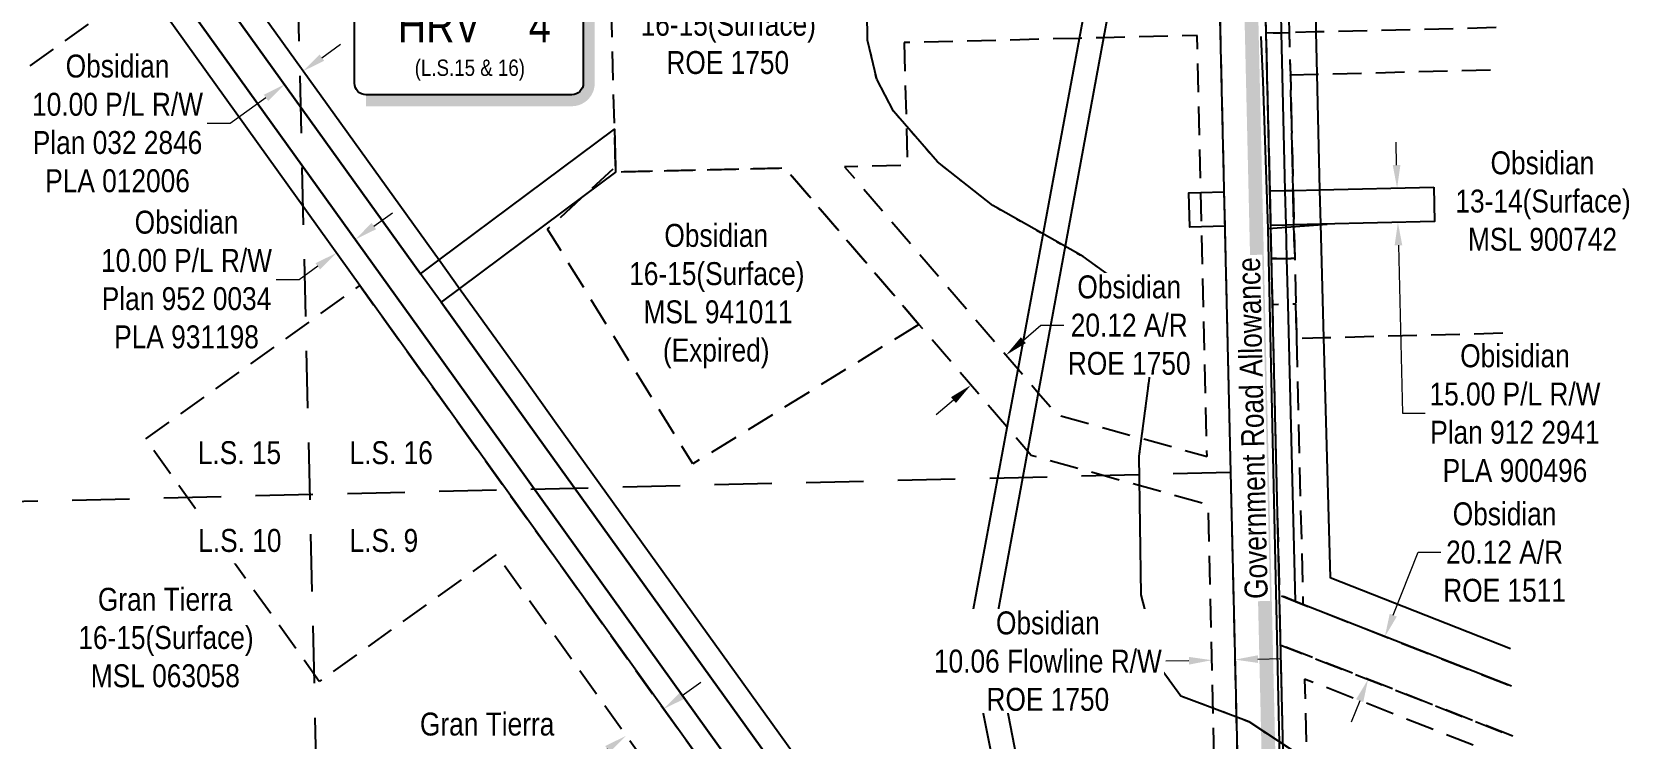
# Model space of a CAD drawing. Extents: x 615331 to 623228, y 5889375 to 5894697.
# Drawn here: x 618475 to 619171, y 5889781 to 5890089 of the extents above; entities that cross this region are included whole.
import ezdxf
from ezdxf.enums import TextEntityAlignment as Align

# ---------------------------------------------------------------- set-up
doc = ezdxf.new("R2010")
doc.units = 0
doc.header["$LTSCALE"] = 5
doc.header["$PDSIZE"] = 0.5
for name, pattern in [('foc-ACCESSROAD', [3.75, 2.5, -1.25]), ('foc-FLOWLINE', [3.75, 2.5, -1.25]), ('foc-LSD', [8, 5, -3]), ('foc-WHEELTRACKS', [2, 0.4, -1.6])]:
    doc.linetypes.add(name, pattern=pattern)
doc.layers.get('Defpoints').update_dxf_attribs({"color": 9})
for name, color, linetype in [('AS-POWER', 104, 'foc-POWER'), ('AS-ROADS', 254, 'Continuous'), ('C-AR', 13, 'foc-ACCESSROAD'), ('C-RW', 13, 'Continuous'), ('C-WS', 13, 'foc-ACCESSROAD'), ('CG-NOTES', 7, 'Continuous'), ('CTW', 7, 'Continuous'), ('F-EZE', 190, 'foc-FLOWLINE'), ('F-RW', 190, 'Continuous'), ('F-VCE', 190, 'foc-FLOWLINE'), ('F-WS', 190, 'foc-ACCESSROAD'), ('L-ROAD-T', 7, 'Continuous'), ('L-SEC', 7, 'Continuous'), ('L-SECTION-LSD', 7, 'foc-LSD'), ('T-WATER-P3', 160, 'foc-WHEELTRACKS')]:
    doc.layers.add(name, color=color, linetype=linetype)
for name, color, linetype, lineweight in [('C-AR-T', 13, 'Continuous', 9), ('C-FLOWLINE-T', 13, 'Continuous', 9), ('C-RW-T', 13, 'Continuous', 9), ('C-WS-T', 13, 'Continuous', 9), ('F-AR-T', 190, 'Continuous', 9), ('F-EZE-T', 190, 'Continuous', 9), ('F-WS-T', 190, 'Continuous', 9)]:
    doc.layers.add(name, color=color, linetype=linetype, lineweight=lineweight)
doc.styles.add('100L', font='ARIALN.TTF', dxfattribs={"height": 11})
doc.styles.add('80CG', font='ARIALN.TTF', dxfattribs={"height": 10})
doc.styles.add('80L', font='ARIALN.TTF', dxfattribs={"height": 10})
doc.styles.add('foc-LtypeFont', font='ARIALN.TTF', dxfattribs={"height": 7.35})
doc.styles.add('HRV', font='ARIALN.TTF', dxfattribs={"height": 3})
doc.linetypes.add('foc-POWER', pattern='A,6,-1,["P",foc-LtypeFont,S=0.2,R=0,X=-0.625,Y=-0.75],-1.24,4', length=12.24)
doc.linetypes.add('foc-TOPO-flowdirection-NOLINE', pattern='A,0,[">",foc-LtypeFont,S=0.3,R=0,X=0,Y=-0.945],-20,[">",foc-LtypeFont,S=0.3,R=0,X=0,Y=-0.945],0', length=20)
doc.dimstyles.new('Compass 5 000', dxfattribs={"dimscale": 5, "dimtxt": 9, "dimasz": 2, "dimexe": 0.2, "dimexo": 0.0625, "dimgap": 0.5, "dimtad": 0, "dimtih": 1, "dimtoh": 1, "dimzin": 0, "dimdsep": 46, "dimtxsty": '80CG', "dimcen": 0.1, "dimse1": 1, "dimse2": 1, "dimclrd": 256, "dimclrt": 256, "dimaunit": 1, "dimadec": 4, "dimazin": 0, "dimtfac": 0.06, "dimtofl": 0, "dimtmove": 0, "dimatfit": 1, "dimfxl": 0.2, "dimtolj": 1, "dimtzin": 0, "dimlwd": -1, "dimarcsym": 0})

# ---------------------------------------------------------------- blocks, each defined once
blk = doc.blocks.new('*D377')
at = {"layer": 'Defpoints', "color": 0, "transparency": 16777216}
for p in [(618749.77, 5889794.64), (618733.43, 5889782.95), (618733.92, 5889782.27)]:
    blk.add_point(p, dxfattribs=at)
at = {"layer": 'F-AR-T', "transparency": 16777216}
for p, q in [((618758.39, 5889799.78), (618766.52, 5889805.59)), ((618717.65, 5889770.64), (618707.65, 5889770.64)), ((618725.78, 5889776.45), (618717.65, 5889770.64))]:
    blk.add_line(p, q, dxfattribs=at)
for points in [[(618757.42, 5889801.13), (618759.36, 5889798.42), (618750.26, 5889793.96)], [(618724.81, 5889777.81), (618726.75, 5889775.1), (618733.92, 5889782.27)]]:
    blk.add_solid(points, dxfattribs=at)
at = {"layer": 'F-AR-T', "transparency": 16777216, "insert": (618673.35, 5889770.64), "char_height": 10, "attachment_point": 5, "style": '80CG'}
blk.add_mtext('\\A1;Gran Tierra{\\A1;\\P20.00 A/R\\PMSL 063058}', dxfattribs=at)
blk = doc.blocks.new('*D379')
at = {"layer": 'Defpoints', "color": 0, "transparency": 16777216}
for p in [(618542.49, 5889704.88), (618594.77, 5889706.14), (618542.74, 5889694.89)]:
    blk.add_point(p, dxfattribs=at)
at = {"layer": 'F-EZE-T', "transparency": 16777216}
for p, q in [((618593.96, 5889739.59), (618583.96, 5889739.59)), ((618594.53, 5889716.14), (618593.96, 5889739.59)), ((618595.25, 5889686.15), (618595.49, 5889676.15))]:
    blk.add_line(p, q, dxfattribs=at)
for points in [[(618596.19, 5889716.18), (618592.86, 5889716.1), (618594.77, 5889706.14)], [(618596.92, 5889686.19), (618593.58, 5889686.11), (618595.01, 5889696.15)]]:
    blk.add_solid(points, dxfattribs=at)
at = {"layer": 'F-EZE-T', "transparency": 16777216, "insert": (618524.82, 5889739.59), "char_height": 10, "attachment_point": 5, "style": '80CG'}
blk.add_mtext('\\A1;Fortis\\P10.00 Power Line R/W\\PEZE 870564', dxfattribs=at)
blk = doc.blocks.new('*D381')
at = {"layer": 'C-AR-T', "transparency": 16777216}
for p, q in [((618907.06, 5889954.76), (618914.65, 5889961.27)), ((618914.65, 5889961.27), (618924.65, 5889961.27)), ((618876.58, 5889928.66), (618868.98, 5889922.15))]:
    blk.add_line(p, q, dxfattribs=at)
for points in [[(618905.97, 5889956.03), (618908.14, 5889953.49), (618899.46, 5889948.26)], [(618875.49, 5889929.92), (618877.66, 5889927.39), (618884.17, 5889935.16)]]:
    blk.add_solid(points, dxfattribs=at)
at = {"layer": 'Defpoints', "color": 0, "transparency": 16777216}
for p in [(618900.16, 5889947.44), (618884.17, 5889935.16), (618884.87, 5889934.35)]:
    blk.add_point(p, dxfattribs=at)
at = {"layer": 'C-AR-T', "transparency": 16777216, "insert": (618953.18, 5889961.27), "char_height": 10, "attachment_point": 5, "style": '80CG', "bg_fill": 3, "box_fill_scale": 1.1, "bg_fill_color": 256, "bg_fill_true_color": 13158600, "bg_fill_transparency": 0}
blk.add_mtext('\\A1;Obsidian\\P20.12 A/R\\PROE 1750', dxfattribs=at)
blk = doc.blocks.new('*D386')
at = {"layer": 'C-FLOWLINE-T', "transparency": 16777216}
for p, q in [((618979.21, 5889814.99), (618969.21, 5889814.75)), ((619009.27, 5889815.7), (619019.26, 5889815.94))]:
    blk.add_line(p, q, dxfattribs=at)
for points in [[(618979.17, 5889816.66), (618979.25, 5889813.32), (618989.21, 5889815.23)], [(619009.23, 5889817.37), (619009.31, 5889814.04), (618999.27, 5889815.47)]]:
    blk.add_solid(points, dxfattribs=at)
at = {"layer": 'Defpoints', "color": 0, "transparency": 16777216}
for p in [(618989.16, 5889817.34), (618989.21, 5889815.23), (618999.22, 5889817.58)]:
    blk.add_point(p, dxfattribs=at)
at = {"layer": 'C-FLOWLINE-T', "transparency": 16777216, "insert": (618917.72, 5889814.75), "char_height": 10, "attachment_point": 5, "style": '80CG', "bg_fill": 3, "box_fill_scale": 1.1, "bg_fill_color": 256, "bg_fill_true_color": 13158600, "bg_fill_transparency": 0}
blk.add_mtext('\\A1;Obsidian\\P10.06 Flowline R/W\\PROE 1750', dxfattribs=at)
blk = doc.blocks.new('*D387')
at = {"layer": 'C-RW-T', "transparency": 16777216}
for p, q in [((618601.33, 5890077.94), (618609.46, 5890083.78)), ((618576.96, 5890060.43), (618561.36, 5890049.23)), ((618561.36, 5890049.23), (618551.36, 5890049.23))]:
    blk.add_line(p, q, dxfattribs=at)
for points in [[(618600.36, 5890079.3), (618602.31, 5890076.59), (618593.21, 5890072.11)], [(618575.99, 5890061.79), (618577.93, 5890059.08), (618585.08, 5890066.27)]]:
    blk.add_solid(points, dxfattribs=at)
at = {"layer": 'Defpoints', "color": 0, "transparency": 16777216}
for p in [(618563.03, 5890096.97), (618571.16, 5890102.81), (618585.08, 5890066.27)]:
    blk.add_point(p, dxfattribs=at)
at = {"layer": 'C-RW-T', "transparency": 16777216, "insert": (618512.27, 5890049.23), "char_height": 10, "attachment_point": 5, "style": '80CG'}
blk.add_mtext('\\A1;Obsidian\\P10.00 P/L R/W\\PPlan 032 2846\\PPLA 012006', dxfattribs=at)
blk = doc.blocks.new('*D388')
at = {"layer": 'C-RW-T', "transparency": 16777216}
for p, q in [((618623.98, 5890004.5), (618632.1, 5890010.33)), ((618599.54, 5889986.98), (618591.41, 5889981.15)), ((618591.41, 5889981.15), (618581.41, 5889981.15))]:
    blk.add_line(p, q, dxfattribs=at)
for points in [[(618623, 5890005.86), (618624.95, 5890003.15), (618615.85, 5889998.67)], [(618598.57, 5889988.33), (618600.51, 5889985.62), (618607.67, 5889992.81)]]:
    blk.add_solid(points, dxfattribs=at)
at = {"layer": 'Defpoints', "color": 0, "transparency": 16777216}
for p in [(618604.9, 5890013.94), (618596.72, 5890008.08), (618607.67, 5889992.81)]:
    blk.add_point(p, dxfattribs=at)
at = {"layer": 'C-RW-T', "transparency": 16777216, "insert": (618542.33, 5889981.15), "char_height": 10, "attachment_point": 5, "style": '80CG'}
blk.add_mtext('\\A1;Obsidian\\P10.00 P/L R/W\\PPlan 952 0034\\PPLA 931198', dxfattribs=at)
blk = doc.blocks.new('*D396')
at = {"layer": 'C-AR-T', "transparency": 16777216}
for p, q in [((619068.26, 5889834.85), (619079.04, 5889862.31)), ((619079.04, 5889862.31), (619089.04, 5889862.31)), ((619053.62, 5889797.57), (619049.97, 5889788.26))]:
    blk.add_line(p, q, dxfattribs=at)
for points in [[(619066.71, 5889835.46), (619069.81, 5889834.24), (619064.61, 5889825.54)], [(619052.07, 5889798.17), (619055.18, 5889796.96), (619057.28, 5889806.87)]]:
    blk.add_solid(points, dxfattribs=at)
at = {"layer": 'Defpoints', "color": 0, "transparency": 16777216}
for p in [(619064.61, 5889825.54), (619084.64, 5889817.68), (619077.31, 5889799.01)]:
    blk.add_point(p, dxfattribs=at)
at = {"layer": 'C-AR-T', "transparency": 16777216, "insert": (619116.78, 5889862.31), "char_height": 10, "attachment_point": 5, "style": '80CG'}
blk.add_mtext('\\A1;Obsidian\\P20.12 A/R\\PROE 1511', dxfattribs=at)
blk = doc.blocks.new('*D398')
at = {"layer": 'C-RW-T', "transparency": 16777216}
for p, q in [((619069.69, 5890031.12), (619069.46, 5890041.11)), ((619070.51, 5889996.13), (619072.23, 5889922.89)), ((619072.23, 5889922.89), (619082.23, 5889922.89))]:
    blk.add_line(p, q, dxfattribs=at)
for points in [[(619071.36, 5890031.16), (619068.03, 5890031.08), (619069.93, 5890021.12)], [(619072.18, 5889996.17), (619068.85, 5889996.09), (619070.28, 5890006.13)]]:
    blk.add_solid(points, dxfattribs=at)
at = {"layer": 'Defpoints', "color": 0, "transparency": 16777216}
for p in [(619063.22, 5890020.96), (619063.58, 5890005.97), (619070.28, 5890006.13)]:
    blk.add_point(p, dxfattribs=at)
at = {"layer": 'C-RW-T', "transparency": 16777216, "insert": (619121.31, 5889922.89), "char_height": 10, "attachment_point": 5, "style": '80CG'}
blk.add_mtext('\\A1;Obisidian\\P15.00 P/L R/W\\PPlan 912 2941\\PPLA 900496', dxfattribs=at)
blk = doc.blocks.new('HRV_Box')
blk.add_lwpolyline([(-44.3, 30.32), (45.4, 30.32, -0.414214), (50.4, 25.32), (50.4, -26.82, -0.414214), (45.4, -31.82), (-44.3, -31.82, -0.414214), (-49.3, -26.82), (-49.3, 25.32, -0.414214)], format="xyb", close=True)
at = {"const_width": 5, "flags": 128}
blk.add_lwpolyline([(-44.3, -34.32), (45.4, -34.32, 0.414214), (52.9, -26.82), (52.9, 25.32)], format="xyb", dxfattribs=at)
at = {"layer": 'CTW', "color": 5, "style": '80L'}
blk.add_text('SUBJECT TO', height=9.5, dxfattribs=at).set_placement((0.98, 11.78), align=Align.BOTTOM_CENTER)
at = {"layer": 'CTW', "color": 3, "style": 'HRV'}
blk.add_text('HRV', height=15, dxfattribs=at).set_placement((-12.36, -1.46), align=Align.MIDDLE_CENTER)
blk.add_attdef('0', text='', height=15, dxfattribs=at).set_placement((31.46, -1.46), align=Align.MIDDLE_CENTER)
at = {"layer": 'CTW', "color": 7, "style": '80L'}
blk.add_attdef('(N.W.1/4 00)', text='', height=7.12, dxfattribs=at).set_placement((0.98, -25.73), align=Align.BOTTOM_CENTER)

msp = doc.modelspace()

# ---------------------------------------------------------------- linework, layer by layer
at = {"layer": 'AS-POWER', "flags": 128}
for points in [[(619026.653, 5889395.398), (619025.866, 5889428.443), (619024.282, 5889507.253), (619022.417, 5889600.159), (619020.551, 5889693.068), (619013.711, 5890003.376), (619011.601, 5890067.748), (619010.757, 5890087.194)], [(619039.454, 5890005.175), (619013.711, 5890003.376)]]:
    msp.add_lwpolyline(points, dxfattribs=at)
at = {"layer": 'AS-ROADS', "const_width": 6, "flags": 128}
msp.add_lwpolyline([(619022.639, 5889395.301), (618993.178, 5890668.677), (618980.691, 5891203.768)], dxfattribs=at)
at = {"layer": 'C-AR', "flags": 128}
msp.add_lwpolyline([(618361.84, 5890272.689), (618397.453, 5890179.336), (618447.976, 5890215.546), (618454.349, 5890220.113), (618480.107, 5890184.172), (618485.238, 5890177.014), (618530.078, 5890114.449), (618523.679, 5890109.934), (618436.605, 5890047.459), (618360.877, 5890153.123), (618380.644, 5890167.289), (618338.873, 5890276.785), (618361.84, 5890272.689)], close=True, dxfattribs=at)
msp.add_lwpolyline([(619113.088, 5890091.04), (619034.573, 5890089.191), (619022.893, 5890088.917), (619019.56, 5890088.838), (619012.913, 5890088.682), (619012.707, 5890097.377), (619012.436, 5890108.797), (619019.088, 5890108.953), (619022.479, 5890109.033), (619034.106, 5890109.306), (619112.618, 5890111.153)], dxfattribs=at)
at = {"layer": 'C-RW', "flags": 128}
for points in [[(618821.619, 5889711.609), (618644.094, 5889959.329), (618531.722, 5890115.911), (618487.118, 5890178.361), (618481.987, 5890185.523), (618439.727, 5890244.513), (618418.702, 5890273.86), (618410.483, 5890285.328), (618393.651, 5890308.828), (618372.846, 5890337.87), (618338.551, 5890385.742), (618324.774, 5890404.973), (618319.507, 5890412.326), (618279.7, 5890467.876), (618269.212, 5890482.513), (618265.532, 5890487.649), (618261.949, 5890492.648), (618261.244, 5890493.632), (618177.66, 5890610.216)], [(618821.619, 5889711.609), (618644.094, 5889959.329), (618531.722, 5890115.911), (618487.118, 5890178.361), (618481.987, 5890185.523), (618439.727, 5890244.513), (618418.702, 5890273.86), (618410.483, 5890285.328), (618393.651, 5890308.828), (618372.846, 5890337.87), (618338.551, 5890385.742), (618324.774, 5890404.973), (618319.507, 5890412.326), (618279.7, 5890467.876), (618269.212, 5890482.513), (618265.532, 5890487.649), (618261.949, 5890492.648), (618261.244, 5890493.632), (618177.66, 5890610.216)], [(619119.791, 5889803.884), (619028.868, 5889839.573), (619025.68, 5889840.824), (619022.413, 5889970.365), (619021.906, 5889990.439), (619021.539, 5890004.986), (619021.18, 5890019.976), (619019.56, 5890088.838), (619019.356, 5890097.519), (619019.088, 5890108.953), (619018.887, 5890117.506), (619014.599, 5890299.791), (619010.148, 5890490.9), (619010.044, 5890495.337), (619013.471, 5890495.155), (619025.046, 5890494.518), (619040.065, 5890493.699), (619067.282, 5890492.213), (619103.769, 5890490.221)], [(619104.12, 5890475.181), (619040.411, 5890478.658), (619025.403, 5890479.478), (619029.667, 5890300.17), (619033.885, 5890118.832), (619033.908, 5890117.825), (619034.106, 5890109.306), (619034.35, 5890098.837), (619034.573, 5890089.191), (619035.003, 5890070.723), (619036.174, 5890020.329), (619036.534, 5890005.337), (619037.888, 5889955.76), (619040.742, 5889851.269), (619119.409, 5889820.265)], [(618459.118, 5890258.784), (618479.117, 5890230.941), (618489.864, 5890215.978), (618498.882, 5890203.424), (618652.385, 5889989.733), (618661.282, 5889977.346), (618689.853, 5889937.57), (618703.483, 5889918.595), (618851.01, 5889713.226)], [(618839.493, 5889712.041), (618695.363, 5889912.755), (618653.259, 5889971.363), (618644.361, 5889983.749), (618489.785, 5890198.933), (618480.767, 5890211.487), (618463.115, 5890236.058)], [(618800.291, 5889724.184), (618661.713, 5889917.438), (618652.981, 5889929.615), (618617.892, 5889978.546), (618523.679, 5890109.934), (618478.99, 5890172.539), (618485.238, 5890177.014), (618487.118, 5890178.361), (618531.722, 5890115.911), (618644.094, 5889959.329), (618821.619, 5889711.609)]]:
    msp.add_lwpolyline(points, dxfattribs=at)
for points in [[(619085.892, 5890021.494), (619086.247, 5890006.502), (619036.534, 5890005.337), (619024.934, 5890005.085), (619024.618, 5890005.075), (619021.539, 5890004.986), (619014.899, 5890004.829), (619014.544, 5890019.821), (619021.18, 5890019.976), (619024.275, 5890020.051), (619024.575, 5890020.057), (619036.174, 5890020.329), (619085.892, 5890021.494)], [(618984.73, 5890004.189), (618979.566, 5890004.042), (618979.211, 5890019.034), (618984.375, 5890019.177), (618994.437, 5890019.457), (618994.792, 5890004.472), (618984.73, 5890004.189)]]:
    msp.add_lwpolyline(points, close=True, dxfattribs=at)
at = {"layer": 'C-WS', "flags": 128}
for points in [[(618992.602, 5890096.949), (618994.437, 5890019.457), (618994.792, 5890004.472), (619001.626, 5889715.951), (619001.863, 5889705.948), (618991.8, 5889705.705), (618991.563, 5889715.709), (618987.602, 5889882.986), (618910.428, 5889904.499), (618908.813, 5889906.384), (618900.04, 5889916.631), (618861.482, 5889961.657), (618853.014, 5889971.545), (618803.133, 5890029.798), (618729.289, 5890028.049), (618729.233, 5890030.43), (618728.847, 5890046.739), (618726.615, 5890140.945), (618726.278, 5890155.187), (618853.416, 5890158.199), (618854.922, 5890094.628), (618933.385, 5890096.487), (618943.854, 5890096.734), (618973.739, 5890097.443), (618992.58, 5890097.889), (618992.602, 5890096.949)], [(618855.16, 5890084.565), (618856.428, 5890031.061), (618829.109, 5890030.414), (618904.757, 5889942.074), (618913.503, 5889931.86), (618921.734, 5889922.247), (618987.102, 5889904.023), (618984.73, 5890004.189), (618984.375, 5890019.177), (618982.755, 5890087.588), (618941.992, 5890086.622), (618931.511, 5890086.372), (618855.16, 5890084.565)], [(618861.482, 5889961.657), (618852.339, 5889956.009), (618762.96, 5889900.791), (618699.707, 5890003.177), (618715.578, 5890017.826), (618729.233, 5890030.43), (618729.289, 5890028.049), (618803.133, 5890029.798), (618853.014, 5889971.545), (618861.482, 5889961.657)]]:
    msp.add_lwpolyline(points, close=True, dxfattribs=at)
for points in [[(619116.042, 5889957.783), (619037.888, 5889955.76), (619026.13, 5889955.455), (619025.784, 5889970.43), (619022.413, 5889970.365), (619015.72, 5889970.192), (619015.505, 5889979.242), (619015.241, 5889990.406), (619021.906, 5889990.439), (619025.307, 5889990.446), (619024.934, 5890005.085), (619024.575, 5890020.057), (619023.943, 5890047.383), (619023.412, 5890070.423), (619035.003, 5890070.723), (619113.319, 5890072.751)], [(619120.299, 5889782.12), (619019.234, 5889821.829), (619018.717, 5889843.65), (619025.68, 5889840.824), (619028.868, 5889839.573), (619119.791, 5889803.884)]]:
    msp.add_lwpolyline(points, dxfattribs=at)
at = {"layer": 'F-EZE', "flags": 128}
msp.add_lwpolyline([(619112.868, 5890100.443), (619034.35, 5890098.837), (619022.712, 5890098.6), (619022.893, 5890088.917), (619023.412, 5890070.423), (619023.943, 5890047.383), (619024.575, 5890020.057), (619024.934, 5890005.085), (619025.307, 5889990.446), (619021.906, 5889990.439), (619015.241, 5889990.406), (619014.899, 5890004.829), (619014.544, 5890019.821), (619012.913, 5890088.682), (619012.707, 5890097.377), (619012.436, 5890108.797), (619007.916, 5890299.624), (619007.903, 5890300.21), (619003.52, 5890490.747), (619003.055, 5890510.967), (618994.263, 5890893.206), (618993.8, 5890913.33), (618993.025, 5890947.023), (619003.024, 5890947.254), (619003.8, 5890913.56), (619003.968, 5890906.243), (619094.005, 5890908.481)], dxfattribs=at)
msp.add_lwpolyline([(619026.13, 5889955.455), (619028.867, 5889839.571), (619025.68, 5889840.823), (619018.717, 5889843.65), (619015.72, 5889970.192), (619015.506, 5889979.242), (619015.241, 5889990.406), (619014.899, 5890004.829), (619014.544, 5890019.821), (619012.913, 5890088.682), (619019.56, 5890088.838), (619022.911, 5890088.917), (619023.415, 5890070.424), (619023.942, 5890047.383), (619024.422, 5890020.054), (619024.773, 5890005.081), (619025.307, 5889990.446), (619025.784, 5889970.43), (619026.13, 5889955.455)], close=True, dxfattribs=at)
at = {"layer": 'F-RW', "flags": 128}
for points in [[(618905.381, 5889713.631), (618883.063, 5889825.071), (618900.04, 5889916.631), (618904.757, 5889942.074), (618931.511, 5890086.372), (618933.385, 5890096.487), (618961.407, 5890247.639), (618962.557, 5890298.513), (618960.178, 5890402.129), (618959.711, 5890422.175), (618958.794, 5890462.027), (618949.285, 5890875.131)], [(618959.339, 5890875.203), (618969.747, 5890422.741), (618970.216, 5890402.332), (618972.599, 5890298.753), (618971.437, 5890246.59), (618943.854, 5890096.734), (618941.992, 5890086.622), (618913.503, 5889931.86), (618908.813, 5889906.384), (618893.882, 5889825.274), (618915.426, 5889713.873), (618917.352, 5889703.91), (618920.337, 5889688.477), (618923.781, 5889683.954), (618934.995, 5889669.221), (618976.716, 5889614.65), (618979.567, 5889585.812), (618981.072, 5889570.594), (618986.165, 5889519.099), (618987.134, 5889509.077), (618988.642, 5889494.486), (618991.126, 5889470.472), (618992.426, 5889418.33), (618993.018, 5889394.59)]]:
    msp.add_lwpolyline(points, dxfattribs=at)
at = {"layer": 'F-VCE', "flags": 128}
msp.add_lwpolyline([(619120.552, 5889771.276), (619029.634, 5889807.01), (619031.393, 5889732.325), (619031.745, 5889717.344), (619035.709, 5889548.807), (619025.722, 5889547.891), (619021.714, 5889717.107), (619021.359, 5889732.089), (619019.234, 5889821.829), (619120.299, 5889782.12)], dxfattribs=at)
at = {"layer": 'F-WS', "flags": 128}
msp.add_lwpolyline([(618661.713, 5889917.438), (618800.291, 5889724.184), (618809.485, 5889711.329), (618816.539, 5889701.479), (618800.806, 5889701.117), (618792.012, 5889700.915), (618785.087, 5889710.73), (618677.383, 5889861.31), (618600.199, 5889805.992), (618524.499, 5889911.63), (618617.892, 5889978.546), (618652.981, 5889929.615), (618661.713, 5889917.438)], close=True, dxfattribs=at)
at = {"layer": 'L-SEC', "flags": 128}
for points in [[(618987.813, 5890299.117), (618997.338, 5889897.022), (619006.861, 5889494.927)], [(619026.964, 5889495.434), (619017.44, 5889897.529), (619007.917, 5890299.624)]]:
    msp.add_lwpolyline(points, dxfattribs=at)
at = {"layer": 'L-SECTION-LSD', "flags": 128}
for points in [[(618605.61, 5889485.256), (618586.613, 5890289.544)], [(618997.338, 5889897.022), (618194.886, 5889877.779)]]:
    msp.add_lwpolyline(points, dxfattribs=at)
at = {"layer": 'T-WATER-P3', "flags": 128}
msp.add_lwpolyline([(619121.297, 5889739.381), (619110.074, 5889748.902), (619096.561, 5889755.269), (619058.867, 5889756.436), (619043.868, 5889763.016), (619005.424, 5889788.319), (618975.634, 5889799.583), (618966.712, 5889811.897), (618958.422, 5889843.744), (618957.558, 5889904.189), (618962.248, 5889940.457), (618961.113, 5889959.189), (618954.133, 5889972.483), (618944.648, 5889982.949), (618933.122, 5889991.188), (618893.719, 5890013.508), (618869.558, 5890032.518), (618850.451, 5890054.576), (618843.164, 5890068.518), (618839.148, 5890085.601), (618838.384, 5890147.115), (618834.499, 5890163.485), (618826.353, 5890175.516), (618804.102, 5890193.845), (618764.881, 5890215.932), (618753.751, 5890225.364), (618672.844, 5890307.945), (618644.061, 5890342.482)], dxfattribs=at)

# ---------------------------------------------------------------- block references
at = {"layer": 'CG-NOTES'}
msp.add_blockref('HRV_Box', (618664.83, 5890093.607), dxfattribs=at).add_auto_attribs({'(N.W.1/4 00)': '(L.S.15 & 16)', '0': '4'})

# ---------------------------------------------------------------- texts
at = {"layer": 'C-WS-T', "char_height": 10, "attachment_point": 1, "style": '80L'}
for s, insert in [('\\pi15.988;Obsidian\\P\\pi0.66392;16-15(Surface)\\P\\pi11.882;ROE 1750', (618739.57, 5890114.182)), ('\\pi15.988;Obsidian\\P\\pi0.66392;13-14(Surface)\\P\\pi6.1516;MSL 900742', (619094.672, 5890037.104)), ('\\pi15.988;Obsidian\\P\\pi0.66392;16-15(Surface)\\P\\pi6.9088;MSL 941011\\P\\pi15.364;(Expired)', (618734.591, 5890005.466))]:
    msp.add_mtext_dynamic_manual_height_columns(s, width=75.80941, gutter_width=50, heights=[0], dxfattribs=dict(at, insert=insert))
at = {"layer": 'F-WS-T', "insert": (618494.515, 5889846.785), "char_height": 10, "attachment_point": 1, "style": '80L'}
msp.add_mtext_dynamic_manual_height_columns('\\pi9.1905;Gran Tierra\\P\\pi0.66392;16-15(Surface)\\P\\pi6.1073;MSL 063058', width=75.80941, gutter_width=50, heights=[0], dxfattribs=at)

# ---------------------------------------------------------------- dimensions: what is measured, and where the dimension line sits
at = {"layer": 'C-AR-T'}
dim = msp.add_linear_dim(base=(619064.607, 5889825.545), p1=(619077.307, 5889799.012), p2=(619084.636, 5889817.683), angle=68.569109, text='Obsidian\\P20.12 A/R\\PROE 1511', dimstyle='Compass 5 000', dxfattribs=at)
dim.commit()
dim.dimension.update_dxf_attribs({"geometry": '*D396', "text_midpoint": (619116.784, 5889862.311), "dimtype": 161})
at = {"layer": 'C-RW-T'}
for base, p1, p2, angle, text, picture, middle in [((618585.084, 5890066.269), (618571.158, 5890102.809), (618563.03, 5890096.97), 215.691441, 'Obsidian\\P10.00 P/L R/W\\PPlan 032 2846\\PPLA 012006', '*D387', (618512.275, 5890049.228)), ((619070.278, 5890006.128), (619063.225, 5890020.963), (619063.576, 5890005.971), 271.342658, 'Obisidian\\P15.00 P/L R/W\\PPlan 912 2941\\PPLA 900496', '*D398', (619121.315, 5889922.892))]:
    dim = msp.add_linear_dim(base=base, p1=p1, p2=p2, angle=angle, text=text, dimstyle='Compass 5 000', dxfattribs=at)
    dim.commit()
    dim.dimension.update_dxf_attribs({"geometry": picture, "text_midpoint": middle, "dimtype": 161})
at = {"layer": 'F-AR-T'}
dim = msp.add_aligned_dim(p1=(618749.768, 5889794.64), p2=(618733.429, 5889782.953), distance=0.838, text='Gran Tierra{\\A1;\\P20.00 A/R\\PMSL 063058}', dimstyle='Compass 5 000', dxfattribs=at)
dim.commit()
dim.dimension.update_dxf_attribs({"geometry": '*D377', "text_midpoint": (618673.352, 5889770.636)})
at = {"layer": 'F-EZE-T'}
dim = msp.add_linear_dim(base=(618594.768, 5889706.142), p1=(618542.736, 5889694.885), p2=(618542.495, 5889704.882), angle=91.381131, text='Fortis\\P10.00 Power Line R/W\\PEZE 870564', dimstyle='Compass 5 000', dxfattribs=at)
dim.commit()
dim.dimension.update_dxf_attribs({"geometry": '*D379', "text_midpoint": (618524.821, 5889739.591), "dimtype": 161})

# ---------------------------------------------------------------- next in the draw order: texts
at = {"layer": 'L-ROAD-T', "insert": (619001.856, 5889916.303), "char_height": 10, "width": 149.00409, "attachment_point": 2, "rotation": 91.317778, "style": '80L', "bg_fill": 3, "box_fill_scale": 1.1, "bg_fill_color": 256, "bg_fill_transparency": 0}
msp.add_mtext('Government Road Allowance', dxfattribs=at)
at = {"layer": 'L-SECTION-LSD', "char_height": 10, "attachment_point": 1, "style": '100L', "bg_fill": 3, "box_fill_scale": 1.5, "bg_fill_color": 256, "bg_fill_transparency": 0}
for s, width, insert in [('\\pi1.8458;L.S. 15', 36.85945, (618545.404, 5889910.731)), ('L.S. 16', 36.94144, (618613.364, 5889910.731)), ('\\pi2.0291;L.S. 10', 36.95405, (618545.404, 5889872.447)), ('L.S. 9', 30.52728, (618613.364, 5889872.447))]:
    msp.add_mtext_dynamic_manual_height_columns(s, width=width, gutter_width=55, heights=[0], dxfattribs=dict(at, insert=insert))

# ---------------------------------------------------------------- next in the draw order: linework, layer by layer
at = {"layer": 'C-RW', "flags": 128}
msp.add_lwpolyline([(618489.785, 5890198.933), (618644.361, 5889983.749), (618652.385, 5889989.733), (618728.847, 5890046.739), (618729.233, 5890030.43), (618729.289, 5890028.049), (618715.578, 5890017.826), (618661.282, 5889977.346), (618653.259, 5889971.363), (618695.363, 5889912.755), (618839.493, 5889712.041)], dxfattribs=at)
msp.add_lwpolyline([(618489.785, 5890198.933), (618644.361, 5889983.749), (618652.385, 5889989.733), (618728.847, 5890046.739), (618729.233, 5890030.43), (618729.289, 5890028.049), (618715.578, 5890017.826), (618661.282, 5889977.346), (618653.259, 5889971.363), (618695.363, 5889912.755), (618839.493, 5889712.041)], dxfattribs=at)
at = {"layer": 'T-WATER-P3', "linetype": 'foc-TOPO-flowdirection-NOLINE', "flags": 128}
msp.add_lwpolyline([(619121.297, 5889739.381), (619110.074, 5889748.902), (619096.561, 5889755.269), (619058.867, 5889756.436), (619043.868, 5889763.016), (619005.424, 5889788.319), (618975.634, 5889799.583), (618966.712, 5889811.897), (618958.422, 5889843.744), (618957.558, 5889904.189), (618962.248, 5889940.457), (618961.113, 5889959.189), (618954.133, 5889972.483), (618944.648, 5889982.949), (618933.122, 5889991.188), (618893.719, 5890013.508), (618869.558, 5890032.518), (618850.451, 5890054.576), (618843.164, 5890068.518), (618839.148, 5890085.601), (618838.384, 5890147.115), (618834.499, 5890163.485), (618826.353, 5890175.516), (618804.102, 5890193.845), (618764.881, 5890215.932), (618753.751, 5890225.364), (618672.844, 5890307.945), (618644.061, 5890342.482)], dxfattribs=at)

# ---------------------------------------------------------------- next in the draw order: dimensions: what is measured, and where the dimension line sits
at = {"layer": 'C-RW-T'}
dim = msp.add_linear_dim(base=(618607.666, 5889992.807), p1=(618604.898, 5890013.945), p2=(618596.716, 5890008.078), angle=215.642729, text='Obsidian\\P10.00 P/L R/W\\PPlan 952 0034\\PPLA 931198', dimstyle='Compass 5 000', dxfattribs=at)
dim.commit()
dim.dimension.update_dxf_attribs({"geometry": '*D388', "text_midpoint": (618542.327, 5889981.152), "dimtype": 161})

# ---------------------------------------------------------------- next in the draw order: dimensions: what is measured, and where the dimension line sits
at = {"layer": 'C-AR-T'}
dim = msp.add_linear_dim(base=(618884.171, 5889935.162), p1=(618900.158, 5889947.444), p2=(618884.867, 5889934.349), angle=220.575012, text='Obsidian\\P20.12 A/R\\PROE 1750', dimstyle='Compass 5 000', override={"dimtfill": 1}, dxfattribs=at)
dim.commit()
dim.dimension.update_dxf_attribs({"geometry": '*D381', "text_midpoint": (618953.177, 5889961.265), "dimtype": 161})
at = {"layer": 'C-FLOWLINE-T'}
dim = msp.add_aligned_dim(p1=(618999.22, 5889817.581), p2=(618989.156, 5889817.342), distance=2.116, text='Obsidian\\P10.06 Flowline R/W\\PROE 1750', dimstyle='Compass 5 000', override={"dimtfill": 1}, dxfattribs=at)
dim.commit()
dim.dimension.update_dxf_attribs({"geometry": '*D386', "text_midpoint": (618917.718, 5889814.753)})

doc.saveas('drawing.dxf')
